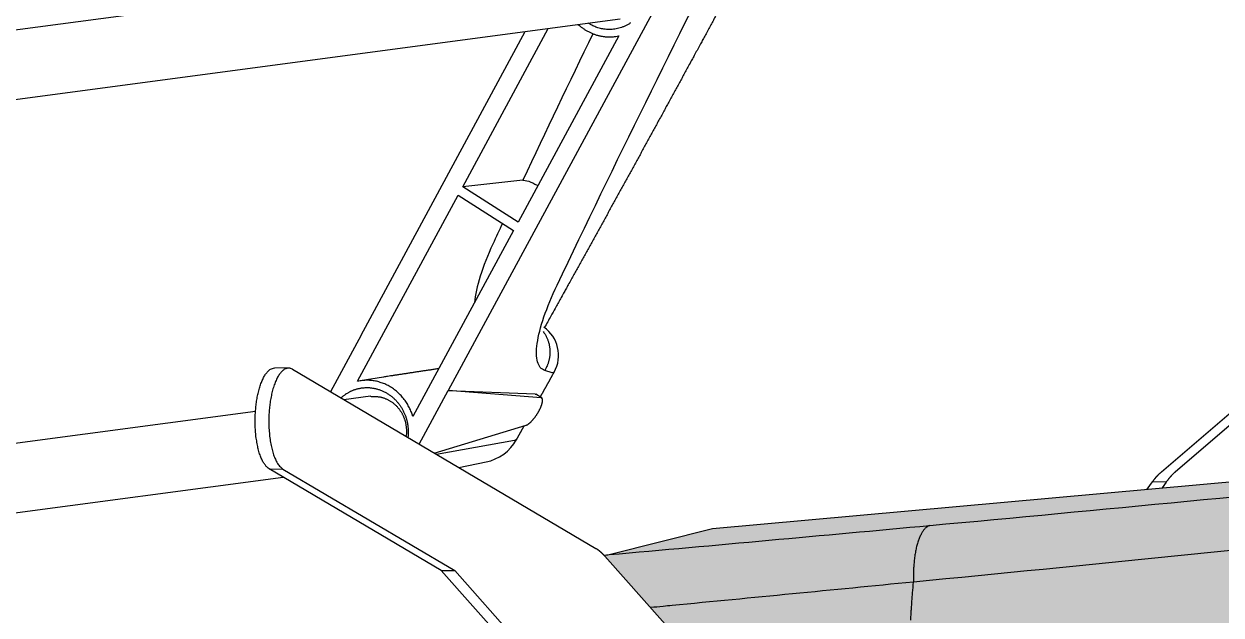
# Model space of a CAD drawing. Header units: millimetres. Extents: x 8076 to 10926, y 4783 to 8520.
# Drawn here: x 10153.1 to 10284.9, y 7279.2 to 7344.2 of the extents above; entities that cross this region are included whole.
import ezdxf

# ---------------------------------------------------------------- set-up
doc = ezdxf.new("R2010")
doc.units = ezdxf.units.MM

# ---------------------------------------------------------------- blocks, each defined once
blk = doc.blocks.new('149221')
at = {"linetype": 'Continuous', "true_color": 0xffa200}
h = blk.add_hatch(color=40, dxfattribs=at)
h.dxf.hatch_style = 1
edge = h.paths.add_edge_path()
edge.add_spline(control_points=[(334.23, -48.05), (334.39, -46.96), (334.84, -43.89), (335.35, -39.84), (337.01, -36.65), (337.94, -35.42), (338.32, -34.91)], knot_values=[0, 0, 0, 0, 3.316296, 9.331221, 12.051584, 13.967111, 13.967111, 13.967111, 13.967111], degree=3, periodic=0)
edge.add_line((338.32, -34.91), (341.49, -35.3))
edge.add_line((341.49, -35.3), (348.53, -36.16))
edge.add_line((348.53, -36.16), (354.7, -36.9))
edge.add_line((354.7, -36.9), (356.53, -37.12))
edge.add_line((356.53, -37.12), (359.06, -37.43))
edge.add_line((359.06, -37.43), (360.36, -37.58))
edge.add_line((360.36, -37.58), (366.59, -38.33))
edge.add_line((366.59, -38.33), (371.71, -38.94))
edge.add_line((371.71, -38.94), (378.77, -39.78))
edge.add_line((378.77, -39.78), (416.64, -44.17))
edge.add_line((416.64, -44.17), (424.66, -45.08))
edge.add_line((424.66, -45.08), (426.28, -45.16))
edge.add_line((426.28, -45.16), (427.84, -45.03))
edge.add_line((427.84, -45.03), (428.92, -44.81))
edge.add_line((428.92, -44.81), (437.56, -43.67))
edge.add_spline(control_points=[(437.56, -43.67), (439.19, -43.21), (441.15, -42.24), (443.35, -40.25), (444.44, -38.93), (445.07, -37.82), (445.29, -37.45)], knot_values=[0, 0, 0, 0, 5.064414, 6.325763, 8.876672, 10.163592, 10.163592, 10.163592, 10.163592], degree=3, periodic=0)
edge.add_line((445.3, -37.43), (441.21, -37.97))
edge.add_line((441.21, -37.97), (436.25, -38.63))
edge.add_spline(control_points=[(436.25, -38.63), (436.02, -38.67), (435.49, -38.75), (434.25, -38.65), (432.87, -37.84), (432.02, -36.57), (431.68, -35.33), (431.74, -34.12), (432.14, -33.09), (432.61, -32.47), (433.05, -32.02), (433.49, -31.7), (433.98, -31.45), (434.34, -31.32), (434.6, -31.26), (434.75, -31.22), (434.87, -31.2), (434.9, -31.2)], knot_values=[0, 0, 0, 0, 0.459492, 1.579479, 3.677085, 5.002253, 6.076581, 7.478588, 8.557654, 9.354811, 9.798094, 10.431077, 10.991979, 11.42801, 11.569921, 11.800419, 11.911282, 11.911282, 11.911282, 11.911282], degree=3, periodic=0)
edge.add_line((434.9, -31.2), (437.31, -30.88))
edge.add_line((437.31, -30.88), (439.59, -30.58))
edge.add_line((439.59, -30.58), (439.81, -28.32))
edge.add_line((439.81, -28.32), (440.37, -21.54))
edge.add_line((440.37, -21.54), (440.46, -20.36))
edge.add_line((440.46, -20.36), (440.54, -19.12))
edge.add_line((440.54, -19.12), (448.84, -20.18))
edge.add_spline(control_points=[(448.84, -20.18), (449.33, -16.17), (450.46, -4.37), (450.54, 11.31), (449.32, 22.83), (448.92, 26.59)], knot_values=[0, 0, 0, 0, 12.116371, 35.543181, 46.865157, 46.865157, 46.865157, 46.865157], degree=3, periodic=0)
edge.add_line((448.92, 26.59), (440.36, 25.81))
edge.add_line((440.36, 25.81), (440.28, 26.87))
edge.add_line((440.28, 26.87), (440.15, 28.53))
edge.add_line((440.15, 28.53), (437.24, 28.14))
edge.add_line((437.24, 28.14), (436.04, 27.98))
edge.add_spline(control_points=[(436.04, 27.98), (435.89, 27.96), (435.36, 27.89), (434.12, 27.99), (432.74, 28.8), (431.89, 30.07), (431.55, 31.31), (431.61, 32.52), (432.01, 33.56), (432.48, 34.17), (432.92, 34.62), (433.36, 34.94), (433.85, 35.19), (434.2, 35.32), (434.47, 35.38), (434.62, 35.42), (434.74, 35.44), (434.77, 35.44)], knot_values=[0, 0, 0, 0, 0.459492, 1.579479, 3.677085, 5.002253, 6.076581, 7.478588, 8.557654, 9.354811, 9.798094, 10.431077, 10.991979, 11.42801, 11.569921, 11.800419, 11.911282, 11.911282, 11.911282, 11.911282], degree=3, periodic=0)
edge.add_line((434.77, 35.44), (437.19, 35.76))
edge.add_line((437.19, 35.76), (439.45, 36.06))
edge.add_spline(control_points=[(439.45, 36.06), (439.36, 36.9), (439.21, 38.14), (439.08, 39.43), (438.99, 40.07), (438.94, 40.38), (438.98, 40.68), (439.02, 40.8), (439.06, 40.85), (439.08, 40.87), (439.1, 40.89), (439.12, 40.9), (439.14, 40.91), (439.15, 40.91)], knot_values=[0, 0, 0, 0, 2.538509, 3.728894, 3.878974, 4.480976, 4.655309, 4.801837, 4.838762, 4.865516, 4.870649, 4.910876, 4.939036, 4.939036, 4.939036, 4.939036], degree=3, periodic=0)
edge.add_line((439.15, 40.91), (440.32, 41.19))
edge.add_line((440.32, 41.19), (441.94, 41.34))
edge.add_line((441.94, 41.34), (446.37, 41.74))
edge.add_spline(control_points=[(446.37, 41.74), (446.24, 42.2), (445.76, 43.82), (444.41, 46.29), (441.77, 49.15), (438.72, 50.86), (436, 51.45), (434.59, 51.51), (432.75, 51.47), (430.97, 51.48), (429.39, 51.41), (428.98, 51.39)], knot_values=[0, 0, 0, 0, 1.440982, 5.047979, 8.330405, 13.027428, 15.226579, 16.64694, 17.251758, 20.7426, 21.987384, 21.987384, 21.987384, 21.987384], degree=3, periodic=0)
edge.add_line((428.98, 51.39), (396.46, 48.45))
edge.add_line((396.46, 48.45), (382.01, 47.14))
edge.add_line((382.01, 47.14), (373.76, 46.39))
edge.add_line((373.76, 46.39), (363.04, 45.42))
edge.add_line((363.04, 45.42), (349.65, 44.21))
edge.add_line((349.65, 44.21), (334.14, 42.81))
edge.add_line((334.14, 42.81), (332.51, 42.66))
edge.add_line((332.51, 42.66), (319.78, 41.51))
edge.add_line((319.78, 41.51), (301.53, 39.86))
edge.add_line((301.53, 39.86), (284.66, 38.33))
edge.add_line((284.66, 38.33), (282.87, 37.88))
edge.add_line((282.87, 37.88), (275.8, 36.08))
edge.add_line((275.8, 36.08), (273.5, 35.5))
edge.add_line((273.5, 35.5), (273.28, 35.45))
edge.add_line((273.28, 35.45), (273, 35.42))
edge.add_line((273, 35.42), (272.71, 35.38))
edge.add_line((272.71, 35.38), (275.96, 31.73))
edge.add_line((275.96, 31.73), (277.84, 29.62))
edge.add_line((277.84, 29.62), (280.18, 26.99))
edge.add_line((280.18, 26.99), (284.36, 22.25))
edge.add_line((284.36, 22.25), (284.79, 21.47))
edge.add_line((284.79, 21.47), (285.12, 20.59))
edge.add_line((285.12, 20.59), (285.55, 18.72))
edge.add_line((285.55, 18.72), (285.66, 17.82))
edge.add_line((285.66, 17.82), (285.76, 16.03))
edge.add_line((285.76, 16.03), (285.76, 13.21))
edge.add_line((285.76, 13.21), (284.27, 13.01))
edge.add_line((284.27, 13.01), (284.28, 9.02))
edge.add_line((284.28, 9.02), (288.1, 9.53))
edge.add_line((288.1, 9.53), (291.92, 10.04))
edge.add_line((291.92, 10.04), (289.96, 8.86))
edge.add_line((289.96, 8.86), (289.69, 8.58))
edge.add_line((289.69, 8.58), (289.6, 8.2))
edge.add_line((289.6, 8.2), (289.58, 5.87))
edge.add_line((289.58, 5.87), (289.59, 1.55))
edge.add_line((289.59, 1.55), (289.6, -0.43))
edge.add_line((289.6, -0.43), (289.7, -0.81))
edge.add_line((289.7, -0.81), (289.97, -1.09))
edge.add_line((289.97, -1.09), (291.28, -1.92))
edge.add_line((291.28, -1.92), (284.3, -2.84))
edge.add_line((284.3, -2.84), (284.31, -6.61))
edge.add_line((284.31, -6.61), (285.8, -6.64))
edge.add_line((285.8, -6.64), (285.7, -7.7))
edge.add_line((285.7, -7.7), (285.7, -8.97))
edge.add_line((285.7, -8.97), (285.7, -11.43))
edge.add_line((285.7, -11.43), (285.38, -13.44))
edge.add_line((285.38, -13.44), (285.01, -14.75))
edge.add_line((285.01, -14.75), (284.76, -15.39))
edge.add_line((284.76, -15.39), (284.39, -16.12))
edge.add_line((284.39, -16.12), (283.7, -17.11))
edge.add_line((283.7, -17.11), (281.13, -20.7))
edge.add_line((281.13, -20.7), (276.18, -27.61))
edge.add_line((276.18, -27.61), (273.5, -31.35))
edge.add_line((273.5, -31.35), (272.84, -32.27))
edge.add_line((272.84, -32.27), (274.27, -35.29))
edge.add_spline(control_points=[(274.27, -35.29), (273.63, -35.71), (272.04, -36.76), (271.32, -39.15), (271.59, -41.65), (272.94, -44.25), (275.93, -45.32), (277.74, -44.91), (278.18, -44.72), (278.27, -44.69)], knot_values=[0, 0, 0, 0, 2.259943, 5.619258, 6.713979, 9.794593, 13.883833, 15.038003, 15.312139, 15.312139, 15.312139, 15.312139], degree=3, periodic=0)
edge.add_line((278.27, -44.69), (280.07, -45.27))
edge.add_line((280.07, -45.27), (281.91, -45.72))
edge.add_line((281.91, -45.72), (283.53, -47.37))
edge.add_line((283.53, -47.37), (285.34, -48.77))
edge.add_line((285.34, -48.77), (287.35, -49.92))
edge.add_line((287.35, -49.92), (294.8, -53.29))
edge.add_line((294.8, -53.29), (302.37, -56.36))
edge.add_line((302.37, -56.36), (307.55, -58.28))
edge.add_line((307.55, -58.28), (309.06, -58.67))
edge.add_line((309.06, -58.67), (310.61, -58.78))
edge.add_line((310.61, -58.78), (310.98, -58.77))
edge.add_line((310.98, -58.77), (312.32, -58.75))
edge.add_line((312.32, -58.75), (312.97, -58.74))
edge.add_line((312.97, -58.74), (315.11, -58.7))
edge.add_line((315.11, -58.7), (316.25, -58.68))
edge.add_line((316.25, -58.68), (317.57, -58.66))
edge.add_line((317.57, -58.66), (318.78, -58.64))
edge.add_line((318.78, -58.64), (319.22, -58.61))
edge.add_line((319.22, -58.61), (319.95, -58.51))
edge.add_line((319.95, -58.51), (321.02, -58.2))
edge.add_spline(control_points=[(321.02, -58.2), (322.6, -57.82), (324.88, -57.19), (328.11, -56.5), (330.57, -55.46), (332.26, -53.75), (333.49, -51.75), (334.11, -49.93), (334.2, -48.51), (334.23, -48.05)], knot_values=[0, 0, 0, 0, 4.863787, 7.08245, 9.93457, 12.717024, 14.126276, 16.967024, 18.364566, 18.364566, 18.364566, 18.364566], degree=3, periodic=0)
edge = h.paths.add_edge_path(flags=16)
edge.add_spline(control_points=[(316, -23.38), (315.84, -23.4), (315.33, -23.47), (314.09, -23.43), (312.75, -22.74), (311.8, -21.33), (311.36, -20.25), (311.35, -18.86), (311.89, -17.77), (312.33, -17.11), (312.83, -16.69), (313.3, -16.38), (313.8, -16.14), (314.13, -16.03), (314.42, -15.96), (314.59, -15.94), (314.7, -15.93), (314.74, -15.92)], knot_values=[0, 0, 0, 0, 0.459492, 1.579479, 3.677085, 5.002253, 6.076581, 7.478588, 8.557654, 9.354811, 9.798094, 10.431077, 10.991979, 11.42801, 11.569921, 11.800419, 11.911282, 11.911282, 11.911282, 11.911282], degree=3, periodic=0)
edge.add_line((314.74, -15.92), (329.81, -13.92))
edge.add_spline(control_points=[(329.81, -13.92), (329.98, -13.77), (330.32, -13.49), (330.9, -13.16), (331.55, -12.9), (332.19, -12.76), (332.82, -12.71), (333.45, -12.75), (334.09, -12.9), (334.79, -13.19), (335.44, -13.64), (336.34, -14.54), (336.96, -15.88), (337.05, -17.4), (336.89, -18.64), (336.38, -19.73), (335.67, -20.71), (334.74, -21.44), (333.69, -21.93), (332.53, -22.1), (331.37, -21.97), (330.67, -21.63), (330.34, -21.47)], knot_values=[0, 0, 0, 0, 0.673401, 1.325552, 1.998362, 2.753695, 3.278628, 3.891621, 4.655983, 5.21823, 6.167649, 7.013448, 9.020712, 10.38987, 11.545293, 12.751228, 13.951417, 15.141404, 16.258242, 17.397534, 18.59906, 19.704611, 19.704611, 19.704611, 19.704611], degree=3, periodic=0)
edge.add_line((330.34, -21.47), (326.31, -22.01))
edge.add_line((326.31, -22.01), (318.66, -23.03))
edge.add_line((318.66, -23.03), (316.5, -23.31))
edge.add_line((316.5, -23.31), (316, -23.38))
h.paths.add_polyline_path([(317.1, 4.31, -1), (324.81, 4.31, -1)], flags=16)
edge = h.paths.add_edge_path(flags=16)
edge.add_spline(control_points=[(316.38, 17.16), (316.22, 17.14), (315.71, 17.07), (314.47, 17.11), (313.13, 17.81), (312.18, 19.21), (311.74, 20.3), (311.73, 21.68), (312.28, 22.78), (312.71, 23.44), (313.21, 23.86), (313.68, 24.17), (314.18, 24.4), (314.51, 24.51), (314.8, 24.58), (314.97, 24.6), (315.08, 24.61), (315.12, 24.62)], knot_values=[0, 0, 0, 0, 0.459492, 1.579479, 3.677085, 5.002253, 6.076581, 7.478588, 8.557654, 9.354811, 9.798094, 10.431077, 10.991979, 11.42801, 11.569921, 11.800419, 11.911282, 11.911282, 11.911282, 11.911282], degree=3, periodic=0)
edge.add_line((315.12, 24.62), (330.19, 26.63))
edge.add_spline(control_points=[(330.19, 26.63), (330.36, 26.77), (330.7, 27.06), (331.28, 27.39), (331.93, 27.65), (332.57, 27.79), (333.2, 27.83), (333.83, 27.79), (334.47, 27.65), (335.17, 27.35), (335.82, 26.9), (336.72, 26), (337.34, 24.67), (337.43, 23.15), (337.27, 21.9), (336.76, 20.81), (336.05, 19.84), (335.12, 19.1), (334.07, 18.62), (332.91, 18.44), (331.75, 18.57), (331.05, 18.91), (330.72, 19.07)], knot_values=[0, 0, 0, 0, 0.673401, 1.325552, 1.998362, 2.753695, 3.278628, 3.891621, 4.655983, 5.21823, 6.167649, 7.013448, 9.020712, 10.38987, 11.545293, 12.751228, 13.951417, 15.141404, 16.258242, 17.397534, 18.59906, 19.704611, 19.704611, 19.704611, 19.704611], degree=3, periodic=0)
edge.add_line((330.72, 19.07), (326.69, 18.53))
edge.add_line((326.69, 18.53), (319.04, 17.52))
edge.add_line((319.04, 17.52), (316.88, 17.23))
edge.add_line((316.88, 17.23), (316.38, 17.16))
h.paths.add_polyline_path([(427.22, 2.18, -1), (435.13, 2.18, -1)], flags=16)
at = {"linetype": 'Continuous'}
for p, q in [((354.68, 236.8), (255.57, 53.51)), ((273.51, 101.89), (190.98, 90.92)), ((186.53, 82.7), (274.5, 94.4)), ((245.99, 59.62), (264.05, 93.01)), ((257.16, 75.94), (266.57, 93.34)), ((274.33, 92.54), (263.25, 72.05)), ((263.77, 76.66), (257.16, 75.94)), ((263.25, 72.05), (257.16, 75.94)), ((245.59, 54.53), (256.66, 75.02)), ((256.66, 75.02), (262.75, 71.13)), ((334.07, 44.56), (367.37, 73.16)), ((368.88, 73.13), (335.57, 44.54)), ((262.75, 71.13), (251.68, 50.64)), ((245.99, 59.62), (242.62, 53.37)), ((238, 55.97), (236.49, 56)), ((238.42, 55.85), (271.82, 36.12)), ((267.01, 55.44), (266.2, 55.72)), ((248.46, 54.99), (245.86, 54.58)), ((247.01, 52.88), (244.09, 52.5)), ((252.38, 47.6), (255.57, 53.51)), ((255.57, 53.51), (265.12, 53.13)), ((265.78, 52.71), (255.57, 53.51)), ((265.89, 52.66), (265.2, 53.1)), ((234.35, 51.2), (173.22, 43.07)), ((284.66, 38.33), (428.98, 51.39)), ((254.03, 46.63), (264.15, 49.69)), ((262.87, 48.02), (254.28, 46.48)), ((235.86, 44.9), (237.37, 44.87)), ((254.79, 33.72), (235.86, 44.9)), ((237.37, 44.87), (256.29, 33.69)), ((256.73, 45.04), (259.73, 45.65)), ((171.66, 35.24), (237.41, 43.98)), ((332.51, 42.66), (333.09, 43.47)), ((334.59, 43.44), (333.09, 43.47)), ((334.59, 43.44), (334.14, 42.81)), ((273.28, 35.45), (284.66, 38.33)), ((284.13, 22.54), (272.8, 35.29)), ((254.79, 33.72), (256.29, 33.69)), ((277.6, 8.05), (254.79, 33.72)), ((256.29, 33.69), (279.1, 8.03))]:
    blk.add_line(p, q, dxfattribs=at)
for points in [[(285.32, 95.31, -0.00004), (285.03, 94.77, -0.000042), (284.75, 94.26, -0.000042), (284.47, 93.75, -0.000038), (284.17, 93.2, -0.00004), (283.87, 92.64, -0.000045), (283.6, 92.14, -0.000042), (283.33, 91.66, -0.000036), (283.03, 91.09, -0.000036), (282.72, 90.52, -0.000042), (282.45, 90.03, -0.000045), (282.18, 89.54, -0.00004), (281.88, 88.97, -0.000037), (281.58, 88.43, -0.00004), (281.3, 87.92, -0.000042), (281.01, 87.39, -0.000041), (280.72, 86.86, -0.000039), (280.44, 86.35, -0.000037), (280.15, 85.81, -0.00004), (279.84, 85.25, -0.000044), (279.57, 84.75, -0.000043), (279.29, 84.25, -0.000039), (278.99, 83.69, -0.000036), (278.69, 83.14, -0.000039), (278.41, 82.64, -0.000042), (278.13, 82.12, -0.00004), (277.83, 81.58, -0.00004), (277.55, 81.05, -0.000039), (277.26, 80.52, -0.000042), (276.96, 79.98, -0.000045), (276.68, 79.46, -0.000041), (276.39, 78.95, -0.000038), (276.1, 78.41, -0.000035), (275.8, 77.87, -0.000037), (275.51, 77.35, -0.000042), (275.22, 76.82, -0.000043), (274.93, 76.29, -0.000043), (274.65, 75.78, -0.000041), (274.35, 75.24, -0.000038), (274.05, 74.7, -0.00004), (273.77, 74.18, -0.000039), (273.48, 73.65, -0.000039), (273.19, 73.12, -0.000039), (272.9, 72.6, -0.000038), (272.61, 72.07, -0.000041), (272.31, 71.53, -0.000042), (272.02, 71.01, -0.000041), (271.73, 70.49, -0.00004), (271.44, 69.95, -0.000038), (271.15, 69.42, -0.000038), (270.85, 68.89, -0.00004), (270.56, 68.36, -0.00004), (270.27, 67.84, -0.000043), (269.97, 67.3, -0.000045), (269.68, 66.78, -0.000038), (269.41, 66.28, -0.000034), (269.1, 65.72, -0.000036), (268.78, 65.15, -0.000042), (268.51, 64.66, -0.000046), (268.27, 64.22, -0.000033), (267.93, 63.61, -0.000013), (267.34, 62.55, -0.000117), (266.87, 61.7, -0.000078), (266.16, 60.43, -0.000023)], [(275.64, 93.97, -0.018366), (275.37, 93.8, -0.018583), (275.09, 93.65, -0.018689), (274.8, 93.52, -0.018656), (274.5, 93.42, -0.01877), (274.2, 93.34, -0.018888), (273.9, 93.28, -0.018431), (273.6, 93.25, -0.01731), (273.3, 93.24, -0.018282), (273, 93.25, -0.020414), (272.71, 93.28, -0.016305), (272.44, 93.33, -0.007869), (272.19, 93.38, -0.020184), (271.91, 93.47, -0.032607), (271.5, 93.66, -0.016986), (270.98, 93.92, -0.00954)], [(269.88, 93.78), (270.01, 93.67, 0.007758), (270.14, 93.56, 0.007774), (270.28, 93.46, 0.007791), (270.41, 93.36, 0.007857), (270.55, 93.26, 0.007909), (270.69, 93.17, 0.00794), (270.84, 93.09, 0.007972), (270.99, 93.01, 0.008002), (271.14, 92.93, 0.008031), (271.29, 92.86, 0.008048), (271.44, 92.8, 0.008067), (271.59, 92.74, 0.008068), (271.75, 92.68, 0.008084), (271.9, 92.63, 0.008088), (272.06, 92.59, 0.008074), (272.22, 92.55, 0.008012), (272.37, 92.52, 0.008063), (272.53, 92.49, 0.00817), (272.69, 92.47, 0.007955), (272.84, 92.45, 0.007449), (273, 92.44, 0.008091), (273.15, 92.43, 0.009428), (273.31, 92.43, 0.007318), (273.45, 92.43, 0.002914), (273.59, 92.43, 0.009868), (273.75, 92.45, 0.016707), (274, 92.48, 0.008391), (274.33, 92.54, 0.004553)], [(266.01, 60.02), (266.1, 59.89, -0.010527), (266.18, 59.77, -0.010294), (266.26, 59.64, -0.010183), (266.33, 59.51, -0.010327), (266.4, 59.37, -0.010377), (266.46, 59.23, -0.010377), (266.52, 59.08, -0.010362), (266.57, 58.93, -0.010376), (266.62, 58.78, -0.010363), (266.66, 58.63, -0.010347), (266.69, 58.47, -0.010316), (266.72, 58.32, -0.010278), (266.74, 58.16, -0.010245), (266.75, 58, -0.010205), (266.76, 57.85, -0.010136), (266.76, 57.69, -0.010017), (266.76, 57.53, -0.010028), (266.74, 57.38, -0.010105), (266.73, 57.22, -0.009808), (266.7, 57.07, -0.00917), (266.67, 56.92, -0.00988), (266.64, 56.77, -0.011398), (266.6, 56.63, -0.008896), (266.55, 56.49, -0.003713), (266.51, 56.36, -0.011788), (266.45, 56.21, -0.019821), (266.34, 56, -0.010065), (266.2, 55.72, -0.005509)], [(235.86, 44.9), (235.76, 44.97, -0.029273), (235.65, 45.06, -0.024493), (235.54, 45.16, -0.021197), (235.44, 45.29, -0.019559), (235.34, 45.43, -0.01747), (235.23, 45.59, -0.015614), (235.13, 45.77, -0.013893), (235.04, 45.97, -0.012606), (234.95, 46.19, -0.011368), (234.86, 46.42, -0.010397), (234.77, 46.67, -0.009495), (234.7, 46.94, -0.008785), (234.63, 47.22, -0.008134), (234.56, 47.51, -0.007608), (234.51, 47.81, -0.007139), (234.46, 48.12, -0.006748), (234.41, 48.44, -0.006413), (234.38, 48.76, -0.006121), (234.35, 49.09, -0.005888), (234.33, 49.42, -0.005673), (234.32, 49.74, -0.005514), (234.31, 50.07, -0.005351), (234.32, 50.39, -0.005263), (234.33, 50.7, -0.00517), (234.34, 51.01, -0.005099), (234.36, 51.31, -0.004956), (234.39, 51.61, -0.005105), (234.42, 51.9, -0.005222), (234.46, 52.19, -0.005279), (234.5, 52.48, -0.005655), (234.55, 52.77, -0.005996), (234.61, 53.06, -0.006357), (234.67, 53.34, -0.006762), (234.75, 53.62, -0.007304), (234.82, 53.89, -0.007876), (234.91, 54.14, -0.008533), (235, 54.39, -0.009416), (235.1, 54.62, -0.010586), (235.2, 54.84, -0.011523), (235.31, 55.04, -0.012109), (235.42, 55.23, -0.014825), (235.53, 55.39, -0.019926), (235.65, 55.54, -0.018233), (235.77, 55.67, -0.008339), (235.88, 55.77, -0.029143), (236.01, 55.86, -0.063815), (236.22, 55.94, -0.039287), (236.49, 56, -0.022695)], [(238.42, 55.85), (238.3, 55.91, 0.035225), (238.19, 55.95, 0.036586), (238.06, 55.97, 0.038243), (237.94, 55.97, 0.041037), (237.81, 55.95, 0.040943), (237.68, 55.91, 0.038768), (237.55, 55.85, 0.035064), (237.42, 55.76, 0.031317), (237.29, 55.65, 0.027153), (237.16, 55.51, 0.023595), (237.03, 55.36, 0.020289), (236.91, 55.18, 0.017664), (236.79, 54.97, 0.015362), (236.68, 54.75, 0.013539), (236.57, 54.51, 0.011983), (236.47, 54.26, 0.010724), (236.37, 53.98, 0.009673), (236.28, 53.7, 0.008793), (236.2, 53.41, 0.008066), (236.13, 53.1, 0.007424), (236.07, 52.8, 0.006936), (236.01, 52.48, 0.0065), (235.96, 52.17, 0.006105), (235.92, 51.86, 0.005671), (235.89, 51.54, 0.005609), (235.86, 51.23, 0.005495), (235.84, 50.9, 0.005326), (235.83, 50.57, 0.005501), (235.82, 50.23, 0.005599), (235.82, 49.88, 0.005714), (235.83, 49.53, 0.005828), (235.85, 49.18, 0.006034), (235.88, 48.82, 0.006248), (235.91, 48.48, 0.006533), (235.96, 48.13, 0.006834), (236.01, 47.8, 0.007184), (236.07, 47.47, 0.007684), (236.14, 47.16, 0.008342), (236.22, 46.86, 0.008817), (236.3, 46.58, 0.009021), (236.39, 46.32, 0.01063), (236.49, 46.07, 0.013629), (236.59, 45.84, 0.01228), (236.69, 45.64, 0.005986), (236.79, 45.47, 0.018685), (236.91, 45.3, 0.03977), (237.11, 45.1, 0.026007), (237.37, 44.87, 0.01608)], [(254.52, 55.91), (254.31, 55.88, 0.000072), (254.1, 55.85, 0.000073), (253.88, 55.82, 0.000073), (253.67, 55.78, 0.000073), (253.46, 55.75, 0.000074), (253.25, 55.72, 0.000074), (253.04, 55.69, 0.000074), (252.83, 55.66, 0.000075), (252.62, 55.63, 0.000075), (252.41, 55.6, 0.000075), (252.21, 55.57, 0.000076), (252, 55.54, 0.000076), (251.8, 55.5, 0.000076), (251.59, 55.47, 0.000077), (251.39, 55.44, 0.000077), (251.19, 55.41, 0.000077), (250.99, 55.38, 0.000078), (250.79, 55.35, 0.00008), (250.59, 55.32, 0.000078), (250.39, 55.29, 0.000073), (250.19, 55.26, 0.000081), (250, 55.23, 0.000097), (249.79, 55.2, 0.000075), (249.61, 55.17, 0.000026), (249.44, 55.14, 0.000105), (249.22, 55.11, 0.000183), (248.89, 55.06, 0.000091), (248.46, 54.99, 0.000048)], [(265.7, 52.79), (265.74, 52.85, 0.000005), (265.77, 52.92, 0.000005), (265.81, 52.99, 0.000005), (265.85, 53.06, 0.000005), (265.89, 53.13, 0.000005), (265.93, 53.2, 0.000005), (265.97, 53.27, 0.000005), (266.01, 53.34, 0.000005), (266.04, 53.41, 0.000005), (266.08, 53.48, 0.000005), (266.12, 53.54, 0.000005), (266.16, 53.61, 0.000005), (266.2, 53.68, 0.000005), (266.24, 53.75, 0.000005), (266.27, 53.82, 0.000005), (266.31, 53.89, 0.000005), (266.35, 53.96, 0.000005), (266.39, 54.03, 0.000005), (266.43, 54.1, 0.000005), (266.47, 54.17, 0.000005), (266.5, 54.23, 0.000005), (266.54, 54.3, 0.000005), (266.58, 54.37, 0.000005), (266.62, 54.44, 0.000005), (266.66, 54.51, 0.000005), (266.7, 54.58, 0.000005), (266.74, 54.65, 0.000005), (266.77, 54.72, 0.000005), (266.81, 54.79, 0.000005), (266.85, 54.86, 0.000005), (266.89, 54.92, 0.000006), (266.93, 54.99, 0.000007), (266.97, 55.06, 0.000005), (267, 55.13, 0.000002), (267.04, 55.19, 0.000007), (267.08, 55.27, 0.000012), (267.15, 55.39, 0.000006), (267.23, 55.55, 0.000003)], [(267.23, 55.55), (267.23, 55.54, -0.012548), (267.23, 55.53, -0.012595), (267.22, 55.53, -0.012489), (267.22, 55.52, -0.012237), (267.21, 55.52, -0.011965), (267.21, 55.51, -0.011666), (267.2, 55.51, -0.011326), (267.2, 55.5, -0.010952), (267.19, 55.5, -0.010559), (267.19, 55.49, -0.010156), (267.18, 55.49, -0.009739), (267.17, 55.49, -0.009321), (267.17, 55.48, -0.008912), (267.16, 55.48, -0.008521), (267.15, 55.48, -0.008102), (267.14, 55.47, -0.007676), (267.14, 55.47, -0.007366), (267.13, 55.47, -0.007142), (267.12, 55.46, -0.006606), (267.11, 55.46, -0.0059), (267.1, 55.46, -0.006177), (267.09, 55.46, -0.006928), (267.08, 55.45, -0.005023), (267.07, 55.45, -0.001776), (267.07, 55.45, -0.006596), (267.05, 55.45, -0.010346), (267.04, 55.45, -0.004738), (267.01, 55.44, -0.00245)], [(251.68, 50.64), (251.6, 50.89, 0.011249), (251.51, 51.13, 0.010776), (251.41, 51.37, 0.010666), (251.3, 51.61, 0.011105), (251.17, 51.84, 0.011345), (251.04, 52.08, 0.011522), (250.89, 52.3, 0.011666), (250.73, 52.53, 0.011899), (250.55, 52.74, 0.012065), (250.37, 52.95, 0.012261), (250.18, 53.15, 0.012409), (249.97, 53.34, 0.012577), (249.76, 53.52, 0.01272), (249.54, 53.68, 0.012876), (249.31, 53.84, 0.012966), (249.07, 53.98, 0.013), (248.83, 54.11, 0.013173), (248.58, 54.23, 0.013439), (248.33, 54.33, 0.013185), (248.07, 54.41, 0.012457), (247.82, 54.49, 0.013512), (247.56, 54.55, 0.01568), (247.3, 54.59, 0.012356), (247.05, 54.62, 0.005277), (246.82, 54.64, 0.016372), (246.54, 54.64, 0.027608), (246.13, 54.6, 0.014099), (245.59, 54.53, 0.007719)], [(243.76, 52.7), (243.87, 52.79, -0.007622), (243.98, 52.88, -0.008079), (244.09, 52.97, -0.008189), (244.2, 53.05, -0.007918), (244.31, 53.13, -0.007825), (244.42, 53.2, -0.007682), (244.54, 53.27, -0.007773), (244.65, 53.34, -0.007886), (244.77, 53.4, -0.007861), (244.9, 53.46, -0.008119), (245.03, 53.51, -0.008294), (245.16, 53.57, -0.008436), (245.29, 53.61, -0.008534), (245.43, 53.66, -0.008715), (245.58, 53.7, -0.00883), (245.72, 53.73, -0.008986), (245.87, 53.76, -0.009084), (246.02, 53.79, -0.009232), (246.18, 53.81, -0.009321), (246.33, 53.82, -0.009452), (246.49, 53.83, -0.009527), (246.65, 53.83, -0.00964), (246.81, 53.83, -0.009699), (246.98, 53.82, -0.009792), (247.14, 53.8, -0.009834), (247.31, 53.77, -0.009905), (247.47, 53.74, -0.009929), (247.64, 53.71, -0.009976), (247.8, 53.66, -0.009982), (247.97, 53.61, -0.010005), (248.13, 53.55, -0.009994), (248.3, 53.48, -0.009993), (248.46, 53.41, -0.009965), (248.61, 53.33, -0.009941), (248.77, 53.24, -0.009898), (248.92, 53.15, -0.009853), (249.07, 53.05, -0.009796), (249.22, 52.95, -0.009732), (249.36, 52.84, -0.009664), (249.5, 52.72, -0.009583), (249.63, 52.6, -0.009506), (249.76, 52.48, -0.009411), (249.88, 52.34, -0.009326), (250, 52.21, -0.009219), (250.11, 52.07, -0.00913), (250.21, 51.93, -0.009013), (250.32, 51.78, -0.00892), (250.41, 51.64, -0.008795), (250.5, 51.49, -0.008701), (250.58, 51.34, -0.008572), (250.66, 51.18, -0.008476), (250.73, 51.03, -0.008339), (250.8, 50.87, -0.008249), (250.86, 50.72, -0.008124), (250.91, 50.56, -0.008014), (250.96, 50.41, -0.007836), (251, 50.25, -0.007801), (251.04, 50.1, -0.0078), (251.08, 49.94, -0.007517), (251.1, 49.79, -0.006928), (251.13, 49.64, -0.007494), (251.14, 49.49, -0.008739), (251.16, 49.34, -0.006611), (251.17, 49.2, -0.002074), (251.17, 49.07, -0.009066), (251.17, 48.91, -0.015863), (251.16, 48.66, -0.007489), (251.14, 48.34, -0.00395)], [(247.01, 52.88, 0.015587), (247.18, 52.86, 0.028737), (247.27, 52.85, 0.007715), (247.45, 52.86, -0.0176), (247.53, 52.86, -0.008413), (247.68, 52.85, -0.010217), (247.8, 52.84, -0.010665), (247.94, 52.82, -0.010382), (248.07, 52.8, -0.010744), (248.21, 52.77, -0.010506), (248.34, 52.73, -0.010719), (248.48, 52.69, -0.010567), (248.61, 52.64, -0.010654), (248.75, 52.58, -0.010576), (248.88, 52.52, -0.010545), (249.01, 52.46, -0.01054), (249.13, 52.39, -0.010401), (249.26, 52.31, -0.010472), (249.38, 52.23, -0.010218), (249.5, 52.14, -0.010354), (249.61, 52.05, -0.009993), (249.72, 51.95, -0.010183), (249.83, 51.85, -0.009772), (249.93, 51.74, -0.010048), (250.03, 51.63, -0.009535), (250.12, 51.52, -0.009821), (250.21, 51.41, -0.009231), (250.29, 51.28, -0.009602), (250.37, 51.17, -0.008993), (250.45, 51.04, -0.009374), (250.51, 50.92, -0.008711), (250.58, 50.79, -0.009134), (250.63, 50.67, -0.008443), (250.69, 50.54, -0.008887), (250.73, 50.41, -0.008172), (250.78, 50.28, -0.008638), (250.82, 50.16, -0.007909), (250.85, 50.03, -0.00839), (250.88, 49.9, -0.007648), (250.9, 49.78, -0.00814), (250.92, 49.65, -0.007391), (250.94, 49.53, -0.007868), (250.95, 49.41, -0.007163), (250.96, 49.3, -0.005961), (250.97, 49.17, -0.008667), (250.97, 49.16, -0.000611), (250.97, 48.94, -0.021812), (250.96, 48.75, -0.015156), (250.92, 48.46, -0.004108)], [(264.15, 49.69), (264.19, 49.71, 0.02191), (264.23, 49.73, 0.017591), (264.28, 49.75, 0.014777), (264.33, 49.78, 0.01336), (264.38, 49.81, 0.011799), (264.44, 49.85, 0.010497), (264.49, 49.9, 0.009344), (264.55, 49.95, 0.008505), (264.61, 50, 0.007722), (264.68, 50.06, 0.007114), (264.74, 50.13, 0.006561), (264.8, 50.2, 0.006129), (264.87, 50.27, 0.005741), (264.93, 50.35, 0.005426), (265, 50.43, 0.005155), (265.06, 50.51, 0.004927), (265.13, 50.59, 0.004743), (265.19, 50.68, 0.004581), (265.25, 50.77, 0.004462), (265.31, 50.85, 0.004342), (265.36, 50.94, 0.004286), (265.42, 51.03, 0.00423), (265.47, 51.11, 0.004185), (265.52, 51.2, 0.004087), (265.56, 51.28, 0.004228), (265.6, 51.36, 0.004334), (265.65, 51.45, 0.004407), (265.69, 51.53, 0.004741), (265.73, 51.61, 0.005058), (265.76, 51.7, 0.005406), (265.8, 51.78, 0.005801), (265.83, 51.87, 0.00631), (265.86, 51.95, 0.006903), (265.88, 52.03, 0.007625), (265.9, 52.1, 0.008474), (265.92, 52.18, 0.009465), (265.94, 52.25, 0.010834), (265.95, 52.31, 0.012614), (265.95, 52.37, 0.014389), (265.95, 52.43, 0.015831), (265.95, 52.48, 0.020238), (265.95, 52.53, 0.028447), (265.94, 52.57, 0.027831), (265.92, 52.6, 0.013823), (265.91, 52.63, 0.045941), (265.89, 52.66, 0.098909), (265.84, 52.68, 0.054211), (265.78, 52.71, 0.02864)], [(265.12, 53.13), (265.13, 53.13, -0.00364), (265.13, 53.13, -0.003657), (265.13, 53.13, -0.003702), (265.14, 53.13, -0.003777), (265.14, 53.13, -0.003841), (265.14, 53.12, -0.003901), (265.14, 53.12, -0.00396), (265.15, 53.12, -0.004023), (265.15, 53.12, -0.004082), (265.15, 53.12, -0.004144), (265.15, 53.12, -0.0042), (265.16, 53.12, -0.004257), (265.16, 53.12, -0.004315), (265.16, 53.12, -0.00438), (265.16, 53.12, -0.00442), (265.17, 53.12, -0.004445), (265.17, 53.12, -0.004534), (265.17, 53.12, -0.004681), (265.17, 53.12, -0.004586), (265.18, 53.12, -0.004312), (265.18, 53.12, -0.004816), (265.18, 53.11, -0.00582), (265.18, 53.11, -0.004417), (265.18, 53.11, -0.001452), (265.19, 53.11, -0.006343), (265.19, 53.11, -0.011032), (265.19, 53.11, -0.005371), (265.2, 53.1, -0.002827)], [(263.09, 48.11), (263.11, 48.15, 0.000001), (263.13, 48.19, 0.000001), (263.15, 48.23, 0.000001), (263.17, 48.27, 0.000001), (263.19, 48.3, 0.000001), (263.22, 48.34, 0.000001), (263.24, 48.38, 0.000001), (263.26, 48.42, 0.000001), (263.28, 48.45, 0.000001), (263.3, 48.49, 0.000001), (263.32, 48.53, 0.000001), (263.34, 48.57, 0.000001), (263.36, 48.61, 0.000001), (263.39, 48.64, 0.000001), (263.41, 48.68, 0.000001), (263.43, 48.72, 0.000001), (263.45, 48.76, 0.000001), (263.47, 48.79, 0.000001), (263.49, 48.83, 0.000002), (263.51, 48.87, 0.000002), (263.53, 48.91, 0.000002), (263.55, 48.95, 0.000002), (263.58, 48.98, 0.000002), (263.6, 49.02, 0.000002), (263.62, 49.06, 0.000002), (263.64, 49.1, 0.000002), (263.66, 49.14, 0.000002), (263.68, 49.17, 0.000002), (263.7, 49.21, 0.000002), (263.72, 49.25, 0.000002), (263.74, 49.29, 0.000002), (263.77, 49.32, 0.000003), (263.79, 49.36, 0.000002), (263.81, 49.4, 0.000001), (263.83, 49.43, 0.000003), (263.85, 49.48, 0.000006), (263.89, 49.54, 0.000003), (263.93, 49.63, 0.000001)], [(263.09, 48.11), (263.09, 48.11, -0.012997), (263.08, 48.1, -0.013038), (263.08, 48.1, -0.012917), (263.07, 48.09, -0.012641), (263.07, 48.09, -0.012341), (263.06, 48.08, -0.012012), (263.06, 48.08, -0.011638), (263.05, 48.07, -0.01123), (263.05, 48.07, -0.010802), (263.04, 48.06, -0.010366), (263.04, 48.06, -0.009916), (263.03, 48.06, -0.009468), (263.02, 48.05, -0.009031), (263.02, 48.05, -0.008615), (263.01, 48.05, -0.008172), (263, 48.04, -0.007726), (262.99, 48.04, -0.007398), (262.98, 48.04, -0.007158), (262.98, 48.04, -0.006608), (262.97, 48.03, -0.005892), (262.96, 48.03, -0.006158), (262.95, 48.03, -0.006894), (262.94, 48.03, -0.004989), (262.93, 48.03, -0.001762), (262.92, 48.03, -0.006541), (262.91, 48.02, -0.010233), (262.89, 48.02, -0.004677), (262.87, 48.02, -0.002416)], [(333.09, 43.47), (333.12, 43.51, -0.001633), (333.15, 43.56, -0.001652), (333.18, 43.6, -0.001674), (333.22, 43.64, -0.001696), (333.25, 43.68, -0.001719), (333.28, 43.72, -0.001741), (333.31, 43.76, -0.001765), (333.34, 43.8, -0.001788), (333.38, 43.84, -0.001812), (333.41, 43.88, -0.001836), (333.44, 43.92, -0.001861), (333.47, 43.96, -0.001885), (333.5, 44, -0.001912), (333.54, 44.04, -0.001941), (333.57, 44.07, -0.001963), (333.6, 44.11, -0.001977), (333.64, 44.15, -0.002021), (333.67, 44.18, -0.00209), (333.7, 44.22, -0.002059), (333.73, 44.25, -0.001948), (333.77, 44.28, -0.002177), (333.8, 44.32, -0.002633), (333.83, 44.35, -0.002032), (333.87, 44.38, -0.000706), (333.9, 44.41, -0.002908), (333.93, 44.44, -0.005137), (333.99, 44.5, -0.002573), (334.07, 44.56, -0.001379)], [(335.57, 44.54), (335.54, 44.51, 0.002402), (335.51, 44.48, 0.002369), (335.47, 44.45, 0.002336), (335.44, 44.42, 0.002306), (335.41, 44.39, 0.002275), (335.37, 44.35, 0.002245), (335.34, 44.32, 0.002214), (335.31, 44.29, 0.002185), (335.27, 44.26, 0.002155), (335.24, 44.22, 0.002127), (335.21, 44.19, 0.002098), (335.17, 44.15, 0.002069), (335.14, 44.12, 0.002042), (335.11, 44.08, 0.002019), (335.08, 44.04, 0.001986), (335.04, 44.01, 0.001948), (335.01, 43.97, 0.001938), (334.98, 43.93, 0.001951), (334.95, 43.89, 0.00187), (334.91, 43.86, 0.001725), (334.88, 43.82, 0.001878), (334.85, 43.78, 0.002205), (334.82, 43.74, 0.001649), (334.78, 43.7, 0.000564), (334.76, 43.66, 0.002289), (334.72, 43.61, 0.003839), (334.67, 43.54, 0.001837), (334.59, 43.44, 0.000964)], [(308.59, 38.66), (308.49, 38.63, 0.029955), (308.39, 38.58, 0.027288), (308.28, 38.52, 0.025004), (308.18, 38.45, 0.023576), (308.08, 38.36, 0.021544), (307.98, 38.25, 0.019533), (307.89, 38.14, 0.017524), (307.79, 38, 0.015869), (307.7, 37.86, 0.014247), (307.61, 37.7, 0.012903), (307.53, 37.52, 0.011634), (307.44, 37.33, 0.010594), (307.36, 37.13, 0.009637), (307.29, 36.92, 0.008855), (307.22, 36.69, 0.008107), (307.15, 36.45, 0.007462), (307.09, 36.21, 0.006961), (307.04, 35.95, 0.006594), (306.99, 35.68, 0.00601), (306.94, 35.41, 0.005333), (306.9, 35.13, 0.005479), (306.87, 34.84, 0.00603), (306.84, 34.53, 0.004463), (306.81, 34.24, 0.001783), (306.79, 33.98, 0.005683), (306.78, 33.64, 0.009021), (306.77, 33.12, 0.00436), (306.77, 32.43, 0.002329)], [(272.8, 35.29, 0.002164), (272.76, 35.33, 0.004226), (272.74, 35.36, 0.000075), (272.68, 35.42, 0.00218), (272.67, 35.42, 0.002304), (272.64, 35.46, 0.002297), (272.61, 35.49, 0.00231), (272.58, 35.52, 0.002229), (272.55, 35.55, 0.002341), (272.51, 35.58, 0.002354), (272.48, 35.62, 0.00255), (272.45, 35.65, 0.002503), (272.42, 35.68, 0.002515), (272.38, 35.7, 0.00246), (272.35, 35.73, 0.002535), (272.32, 35.76, 0.002547), (272.29, 35.79, 0.002692), (272.25, 35.82, 0.002605), (272.22, 35.84, 0.002744), (272.19, 35.87, 0.002754), (272.15, 35.89, 0.002839), (272.12, 35.92, 0.002751), (272.09, 35.94, 0.002838), (272.06, 35.96, 0.002296), (272.02, 35.99, 0.003547), (272.02, 35.99, 0.000103), (271.95, 36.04, 0.008648), (271.9, 36.07, 0.005797), (271.82, 36.12, 0.001772)], [(306.47, 28.25, -0.000434), (306.51, 28.78, -0.00033), (306.54, 29.29, -0.000112), (306.57, 29.75, -0.000467), (306.61, 30.34, -0.000805), (306.68, 31.24, -0.000394), (306.77, 32.43, -0.000209)]]:
    blk.add_lwpolyline(points, format="xyb", dxfattribs=at)
blk.add_arc((263.93, 57.38), 3.78, 330.9057, 55.2144, dxfattribs=at)
for points, knots in [([(267.56, 65.12), (273.91, 78.45), (287.19, 105.41), (308.75, 146.41), (331.79, 187.67), (348, 215.13), (356.3, 228.79)], [2, 2, 2, 2, 10.2234, 18.446801, 26.670201, 34.893602, 34.893602, 34.893602, 34.893602]), ([(263.77, 76.66), (264.06, 76.69), (264.7, 76.48), (265.38, 76.09), (265.4, 76.08), (265.42, 76.07)], [0, 0, 0, 0, 0.857748, 0.857748, 0.8886466, 0.8886466, 0.8886466, 0.8886466]), ([(260.48, 69.63), (259.9, 68.39), (258.97, 66.02), (258.54, 64.02), (258.45, 63.18)], [2, 2, 2, 2, 3.757633, 5.462644, 5.462644, 5.462644, 5.462644]), ([(266.2, 55.72), (265.81, 55.84), (265.26, 56.49), (265.23, 58.55), (265.99, 61.5), (266.97, 63.88), (267.56, 65.12)], [2, 2, 2, 2, 2.753208, 3.506439, 4.25971, 5.013003, 5.013003, 5.013003, 5.013003]), ([(308.59, 38.66), (327.27, 40.39), (365.48, 44.07), (404.76, 48.14), (424.52, 50.26)], [2, 2, 2, 2, 8.040609, 14.081567, 14.081567, 14.081567, 14.081567]), ([(424.42, 44.77), (404.37, 42.52), (364.51, 38.19), (325.73, 34.27), (306.77, 32.43)], [2, 2, 2, 2, 8.040958, 14.081567, 14.081567, 14.081567, 14.081567]), ([(272.71, 35.38), (272.71, 35.38), (272.71, 35.38), (272.71, 35.38), (272.9, 35.41), (273.09, 35.43), (273.28, 35.45)], [2.9757886, 2.9757886, 2.9757886, 2.9757886, 2.9757909, 2.9757909, 2.9757909, 3.0026709, 3.0026709, 3.0026709, 3.0026709]), ([(306.77, 32.43), (297.86, 31.55), (289.01, 30.69), (280.21, 29.85), (279.88, 29.82), (279.55, 29.78), (279.22, 29.75), (278.76, 29.71), (278.3, 29.66), (277.84, 29.62)], [0, 0, 0, 0, 2.798794, 2.798794, 2.798794, 2.904618, 2.904618, 2.904618, 3.050974, 3.050974, 3.050974, 3.050974])]:
    blk.add_open_spline(points, degree=3, knots=knots, dxfattribs=at)
for points in [[(271.49, 92.78), (268.87, 87.39), (266.29, 82.02), (263.77, 76.66)], [(261.54, 71.9), (261.18, 71.15), (260.83, 70.39), (260.48, 69.63)], [(259.73, 45.65), (261.14, 45.93), (262.39, 46.85), (263.09, 48.11)], [(259.73, 45.64), (259.73, 45.64), (259.73, 45.64), (259.73, 45.64)], [(273.28, 35.45), (284.96, 36.49), (296.73, 37.57), (308.59, 38.66)]]:
    blk.add_open_spline(points, degree=3, dxfattribs=at)
blk = doc.blocks.new('149221_V_ZENIT_48_10_Sin_[CAD07190026]')
at = {"linetype": 'Continuous'}
blk.add_blockref('149221', (0, 0), dxfattribs=at)

msp = doc.modelspace()

# ---------------------------------------------------------------- block references
msp.add_blockref('149221_V_ZENIT_48_10_Sin_[CAD07190026]', (9944.24, 7250.37))

doc.saveas('drawing.dxf')
